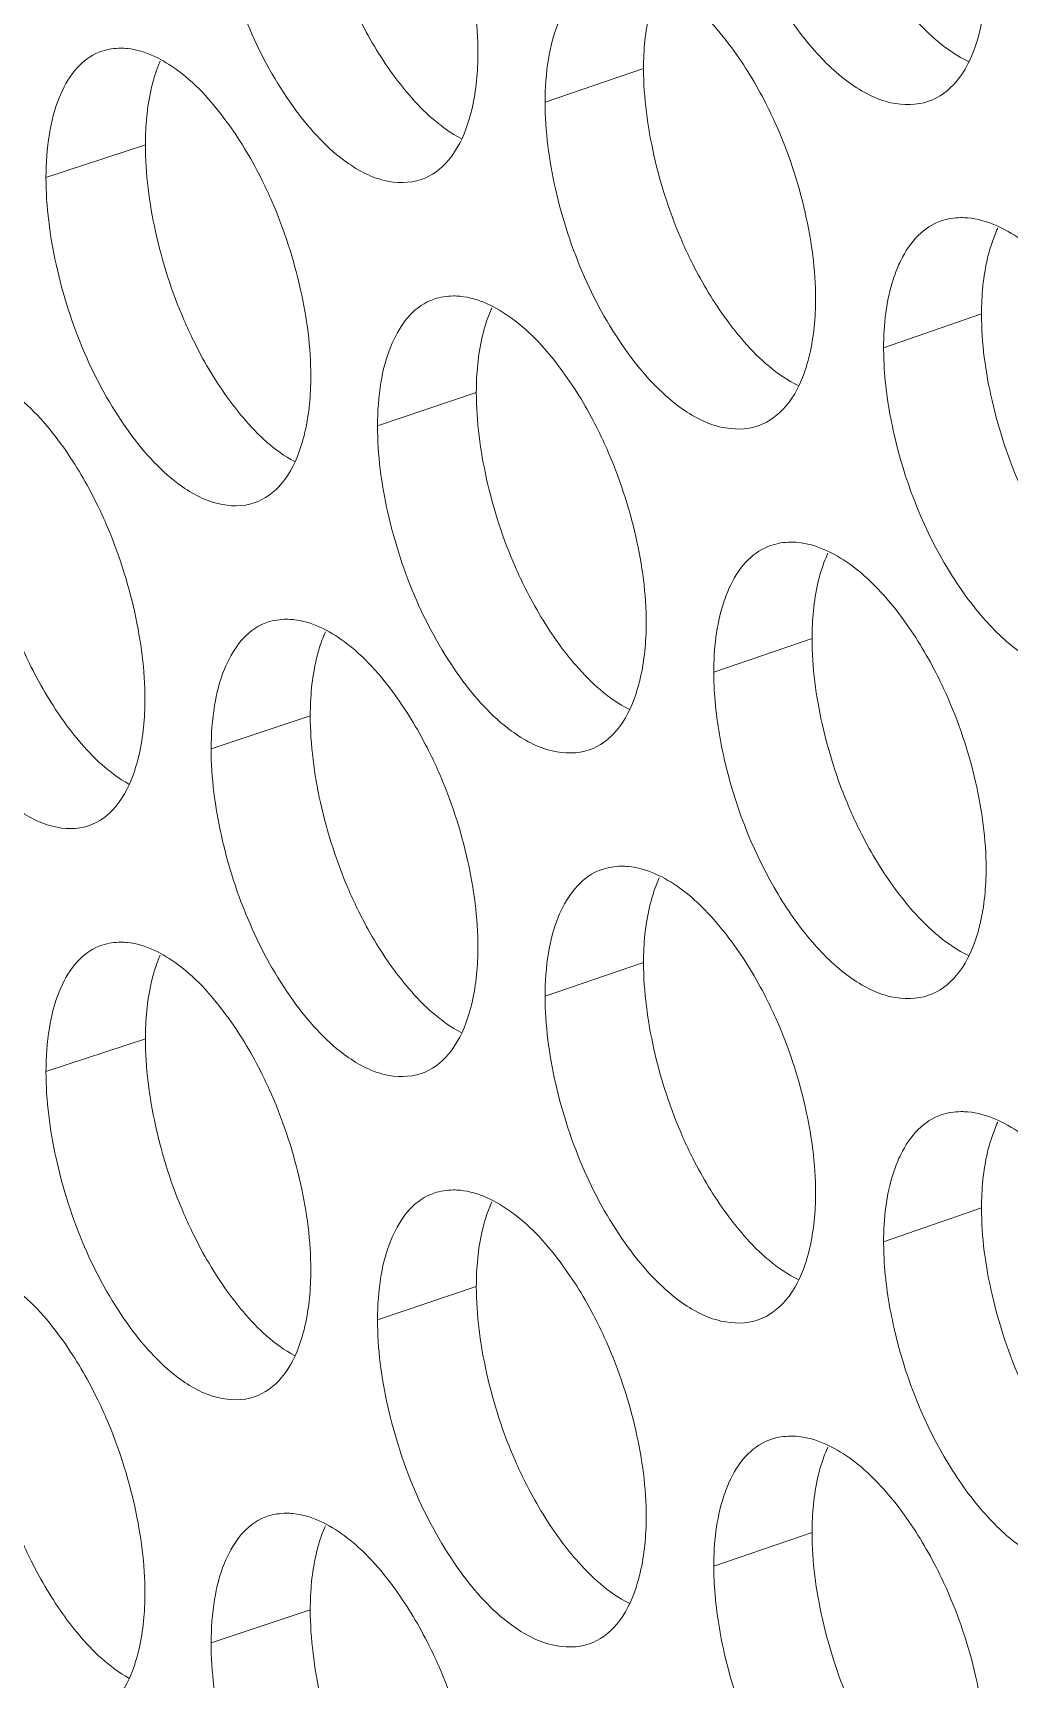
# Model space of a CAD drawing. Header units: millimetres. Extents: x 1177 to 4147, y 93 to 2194.
# Drawn here: x 2511.32 to 2519.92, y 859.63 to 874.13 of the extents above; entities that cross this region are included whole.
import ezdxf

# ---------------------------------------------------------------- set-up
doc = ezdxf.new("R2010")
doc.units = ezdxf.units.MM
doc.header["$LTSCALE"] = 0.1
doc.layers.get('0').update_dxf_attribs({"lineweight": 13})
doc.layers.add('标注', color=251, linetype='Continuous', lineweight=9)

# ---------------------------------------------------------------- blocks, each defined once
blk = doc.blocks.new('02')
at = {"layer": '标注'}
for p, q in [((4364.411, 839.572), (4363.172, 839.15)), ((4358.144, 838.614), (4356.893, 838.201)), ((4358.144, 838.614), (4356.893, 838.201)), ((4368.662, 836.486), (4367.431, 836.057)), ((4362.307, 835.498), (4361.064, 835.079)), ((4362.307, 835.498), (4361.064, 835.079)), ((4366.53, 832.401), (4365.294, 831.976)), ((4366.53, 832.401), (4365.294, 831.976)), ((4360.218, 831.429), (4358.971, 831.012)), ((4364.411, 828.322), (4363.172, 827.9)), ((4358.144, 827.364), (4356.893, 826.951)), ((4368.662, 825.236), (4367.431, 824.807)), ((4362.307, 824.248), (4361.064, 823.829)), ((4366.53, 821.151), (4365.294, 820.726)), ((4360.218, 820.179), (4358.971, 819.762))]:
    blk.add_line(p, q, dxfattribs=at)
for centre, radius, start, end in [((4357.817, 839.139), 0.689, 108.3587, 115.3644), ((4357.817, 839.139), 0.689, 108.3587, 115.3644), ((4362.005, 836.002), 0.708, 108.7111, 116.4326), ((4362.005, 836.002), 0.708, 108.7111, 116.4326), ((4359.904, 831.943), 0.699, 108.5345, 115.9025), ((4364.121, 828.816), 0.718, 108.8885, 116.9547), ((4357.817, 827.889), 0.689, 108.3587, 115.3644), ((4362.005, 824.752), 0.708, 108.7111, 116.4326), ((4359.904, 820.693), 0.699, 108.5345, 115.9025)]:
    blk.add_arc(centre, radius, start, end, dxfattribs=at)
for points, knots in [([(4358.971, 842.262), (4358.971, 841.896), (4359.072, 841.14), (4359.418, 840.063), (4359.938, 839.123), (4360.395, 838.602), (4360.644, 838.417)], [0, 0, 0, 0, 0.254863, 0.526363, 0.783591, 1, 1, 1, 1]), ([(4365.426, 842.137), (4365.554, 841.573), (4365.859, 840.767), (4366.464, 839.879), (4366.817, 839.526), (4367.003, 839.393)], [0, 0, 0, 0, 0.539686, 0.787091, 1, 1, 1, 1]), ([(4362.327, 839.771), (4362.327, 840.136), (4362.225, 840.892), (4361.99, 841.614), (4361.834, 841.971)], [0, 0, 0, 0, 0.484127, 1, 1, 1, 1]), ([(4363.795, 840.706), (4363.579, 840.596), (4363.334, 840.227), (4363.197, 839.67), (4363.172, 839.33), (4363.172, 839.15)], [0, 0, 0, 0, 0.417976, 0.688317, 1, 1, 1, 1]), ([(4365.52, 839.835), (4365.334, 840.086), (4364.97, 840.501), (4364.453, 840.759), (4364.219, 840.781)], [0, 0, 0, 0, 0.570761, 1, 1, 1, 1]), ([(4368.587, 839.86), (4368.61, 839.925), (4368.692, 840.218), (4368.72, 840.524), (4368.72, 840.759)], [0, 0, 0, 0, 0.227498, 1, 1, 1, 1]), ([(4360.707, 840.476), (4360.745, 840.388), (4360.901, 840.053), (4361.09, 839.733), (4361.249, 839.511)], [0, 0, 0, 0, 0.2597, 1, 1, 1, 1]), ([(4364.542, 840.471), (4364.52, 840.406), (4364.438, 840.113), (4364.411, 839.807), (4364.411, 839.572)], [0, 0, 0, 0, 0.22714, 1, 1, 1, 1]), ([(4367.582, 840.491), (4367.652, 840.397), (4367.911, 840.076), (4368.231, 839.79), (4368.498, 839.663)], [0, 0, 0, 0, 0.283571, 1, 1, 1, 1]), ([(4357.918, 839.825), (4357.89, 839.828), (4357.784, 839.834), (4357.675, 839.818), (4357.6, 839.793)], [0, 0, 0, 0, 0.258817, 1, 1, 1, 1]), ([(4357.918, 839.825), (4357.89, 839.828), (4357.784, 839.834), (4357.675, 839.818), (4357.6, 839.793)], [0, 0, 0, 0, 0.258817, 1, 1, 1, 1]), ([(4359.192, 838.869), (4359.011, 839.121), (4358.656, 839.537), (4358.148, 839.801), (4357.918, 839.825)], [0, 0, 0, 0, 0.572892, 1, 1, 1, 1]), ([(4359.192, 838.869), (4359.011, 839.121), (4358.656, 839.537), (4358.148, 839.801), (4357.918, 839.825)], [0, 0, 0, 0, 0.572892, 1, 1, 1, 1]), ([(4366.074, 838.872), (4366.035, 838.96), (4365.876, 839.295), (4365.683, 839.614), (4365.52, 839.835)], [0, 0, 0, 0, 0.25941, 1, 1, 1, 1]), ([(4367.997, 839.161), (4368.131, 839.208), (4368.395, 839.408), (4368.532, 839.698), (4368.587, 839.86)], [0, 0, 0, 0, 0.454353, 1, 1, 1, 1]), ([(4357.522, 839.762), (4357.42, 839.713), (4357.225, 839.549), (4357.034, 839.188), (4356.916, 838.726), (4356.893, 838.384), (4356.893, 838.201)], [0, 0, 0, 0, 0.192296, 0.418401, 0.687759, 1, 1, 1, 1]), ([(4357.522, 839.762), (4357.42, 839.713), (4357.225, 839.549), (4357.034, 839.188), (4356.916, 838.726), (4356.893, 838.384), (4356.893, 838.201)], [0, 0, 0, 0, 0.192296, 0.418401, 0.687759, 1, 1, 1, 1]), ([(4362.197, 838.873), (4362.219, 838.938), (4362.3, 839.231), (4362.327, 839.536), (4362.327, 839.771)], [0, 0, 0, 0, 0.227075, 1, 1, 1, 1]), ([(4358.272, 839.512), (4358.25, 839.447), (4358.17, 839.154), (4358.144, 838.849), (4358.144, 838.614)], [0, 0, 0, 0, 0.226721, 1, 1, 1, 1]), ([(4358.272, 839.512), (4358.25, 839.447), (4358.17, 839.154), (4358.144, 838.849), (4358.144, 838.614)], [0, 0, 0, 0, 0.226721, 1, 1, 1, 1]), ([(4361.249, 839.511), (4361.316, 839.42), (4361.561, 839.106), (4361.863, 838.824), (4362.117, 838.692)], [0, 0, 0, 0, 0.282942, 1, 1, 1, 1]), ([(4364.411, 839.572), (4364.411, 839.206), (4364.514, 838.451), (4364.749, 837.728), (4364.907, 837.372)], [0, 0, 0, 0, 0.484224, 1, 1, 1, 1]), ([(4367.003, 839.393), (4367.159, 839.28), (4367.475, 839.109), (4367.848, 839.109), (4367.997, 839.161)], [0, 0, 0, 0, 0.549192, 1, 1, 1, 1]), ([(4363.172, 839.15), (4363.172, 838.784), (4363.275, 838.028), (4363.626, 836.952), (4364.153, 836.014), (4364.616, 835.496), (4364.869, 835.312)], [0, 0, 0, 0, 0.254475, 0.525644, 0.782923, 1, 1, 1, 1]), ([(4359.735, 837.903), (4359.697, 837.991), (4359.541, 838.326), (4359.352, 838.647), (4359.192, 838.869)], [0, 0, 0, 0, 0.259679, 1, 1, 1, 1]), ([(4359.735, 837.903), (4359.697, 837.991), (4359.541, 838.326), (4359.352, 838.647), (4359.192, 838.869)], [0, 0, 0, 0, 0.259679, 1, 1, 1, 1]), ([(4361.612, 838.176), (4361.746, 838.221), (4362.008, 838.421), (4362.143, 838.711), (4362.197, 838.873)], [0, 0, 0, 0, 0.451858, 1, 1, 1, 1]), ([(4366.575, 836.674), (4366.575, 837.04), (4366.471, 837.795), (4366.233, 838.516), (4366.074, 838.872)], [0, 0, 0, 0, 0.484049, 1, 1, 1, 1]), ([(4358.144, 838.614), (4358.144, 838.248), (4358.244, 837.493), (4358.474, 836.769), (4358.629, 836.411)], [0, 0, 0, 0, 0.484339, 1, 1, 1, 1]), ([(4358.144, 838.614), (4358.144, 838.248), (4358.244, 837.493), (4358.474, 836.769), (4358.629, 836.411)], [0, 0, 0, 0, 0.484339, 1, 1, 1, 1]), ([(4360.644, 838.417), (4360.796, 838.304), (4361.102, 838.132), (4361.467, 838.127), (4361.612, 838.176)], [0, 0, 0, 0, 0.550741, 1, 1, 1, 1]), ([(4356.893, 838.201), (4356.893, 837.835), (4356.993, 837.079), (4357.336, 836.001), (4357.852, 835.059), (4358.306, 834.537), (4358.554, 834.351)], [0, 0, 0, 0, 0.255058, 0.526721, 0.783925, 1, 1, 1, 1]), ([(4356.893, 838.201), (4356.893, 837.835), (4356.993, 837.079), (4357.336, 836.001), (4357.852, 835.059), (4358.306, 834.537), (4358.554, 834.351)], [0, 0, 0, 0, 0.255058, 0.526721, 0.783925, 1, 1, 1, 1]), ([(4360.225, 835.701), (4360.225, 836.067), (4360.123, 836.822), (4359.891, 837.546), (4359.735, 837.903)], [0, 0, 0, 0, 0.484165, 1, 1, 1, 1]), ([(4360.225, 835.701), (4360.225, 836.067), (4360.123, 836.822), (4359.891, 837.546), (4359.735, 837.903)], [0, 0, 0, 0, 0.484165, 1, 1, 1, 1]), ([(4368.153, 837.655), (4368.046, 837.618), (4367.837, 837.48), (4367.703, 837.273), (4367.646, 837.158)], [0, 0, 0, 0, 0.467496, 1, 1, 1, 1]), ([(4368.492, 837.694), (4368.463, 837.696), (4368.349, 837.701), (4368.233, 837.683), (4368.153, 837.655)], [0, 0, 0, 0, 0.258663, 1, 1, 1, 1]), ([(4369.811, 836.754), (4369.623, 837.004), (4369.252, 837.419), (4368.729, 837.673), (4368.492, 837.694)], [0, 0, 0, 0, 0.569371, 1, 1, 1, 1]), ([(4364.907, 837.372), (4364.945, 837.284), (4365.103, 836.95), (4365.295, 836.631), (4365.457, 836.41)], [0, 0, 0, 0, 0.259522, 1, 1, 1, 1]), ([(4368.795, 837.385), (4368.772, 837.32), (4368.69, 837.027), (4368.662, 836.72), (4368.662, 836.486)], [0, 0, 0, 0, 0.227421, 1, 1, 1, 1]), ([(4367.646, 837.158), (4367.61, 837.084), (4367.472, 836.733), (4367.431, 836.35), (4367.431, 836.057)], [0, 0, 0, 0, 0.219864, 1, 1, 1, 1]), ([(4362.104, 836.707), (4362.076, 836.71), (4361.966, 836.716), (4361.855, 836.699), (4361.778, 836.673)], [0, 0, 0, 0, 0.258751, 1, 1, 1, 1]), ([(4362.104, 836.707), (4362.076, 836.71), (4361.966, 836.716), (4361.855, 836.699), (4361.778, 836.673)], [0, 0, 0, 0, 0.258751, 1, 1, 1, 1]), ([(4363.396, 835.758), (4363.212, 836.01), (4362.851, 836.424), (4362.336, 836.685), (4362.104, 836.707)], [0, 0, 0, 0, 0.571465, 1, 1, 1, 1]), ([(4363.396, 835.758), (4363.212, 836.01), (4362.851, 836.424), (4362.336, 836.685), (4362.104, 836.707)], [0, 0, 0, 0, 0.571465, 1, 1, 1, 1]), ([(4361.689, 836.636), (4361.473, 836.529), (4361.227, 836.159), (4361.089, 835.601), (4361.064, 835.26), (4361.064, 835.079)], [0, 0, 0, 0, 0.41671, 0.687379, 1, 1, 1, 1]), ([(4361.689, 836.636), (4361.473, 836.529), (4361.227, 836.159), (4361.089, 835.601), (4361.064, 835.26), (4361.064, 835.079)], [0, 0, 0, 0, 0.41671, 0.687379, 1, 1, 1, 1]), ([(4366.443, 835.776), (4366.465, 835.841), (4366.547, 836.134), (4366.575, 836.44), (4366.575, 836.674)], [0, 0, 0, 0, 0.227356, 1, 1, 1, 1]), ([(4368.662, 836.486), (4368.662, 836.12), (4368.766, 835.365), (4369.005, 834.643), (4369.165, 834.288)], [0, 0, 0, 0, 0.484147, 1, 1, 1, 1]), ([(4358.629, 836.411), (4358.667, 836.323), (4358.821, 835.987), (4359.009, 835.667), (4359.168, 835.444)], [0, 0, 0, 0, 0.259789, 1, 1, 1, 1]), ([(4358.629, 836.411), (4358.667, 836.323), (4358.821, 835.987), (4359.009, 835.667), (4359.168, 835.444)], [0, 0, 0, 0, 0.259789, 1, 1, 1, 1]), ([(4362.437, 836.396), (4362.415, 836.331), (4362.334, 836.038), (4362.307, 835.733), (4362.307, 835.498)], [0, 0, 0, 0, 0.227, 1, 1, 1, 1]), ([(4362.437, 836.396), (4362.415, 836.331), (4362.334, 836.038), (4362.307, 835.733), (4362.307, 835.498)], [0, 0, 0, 0, 0.227, 1, 1, 1, 1]), ([(4365.457, 836.41), (4365.525, 836.316), (4365.779, 835.997), (4366.093, 835.713), (4366.356, 835.584)], [0, 0, 0, 0, 0.283373, 1, 1, 1, 1]), ([(4367.431, 836.057), (4367.431, 835.97), (4367.444, 835.604), (4367.501, 835.241), (4367.563, 834.969)], [0, 0, 0, 0, 0.237523, 1, 1, 1, 1]), ([(4357.112, 834.807), (4356.932, 835.06), (4356.581, 835.475), (4356.076, 835.741), (4355.847, 835.766)], [0, 0, 0, 0, 0.573616, 1, 1, 1, 1]), ([(4360.096, 834.804), (4360.118, 834.869), (4360.198, 835.162), (4360.225, 835.467), (4360.225, 835.701)], [0, 0, 0, 0, 0.226935, 1, 1, 1, 1]), ([(4360.096, 834.804), (4360.118, 834.869), (4360.198, 835.162), (4360.225, 835.467), (4360.225, 835.701)], [0, 0, 0, 0, 0.226935, 1, 1, 1, 1]), ([(4363.947, 834.794), (4363.908, 834.882), (4363.749, 835.217), (4363.558, 835.537), (4363.396, 835.758)], [0, 0, 0, 0, 0.2595, 1, 1, 1, 1]), ([(4363.947, 834.794), (4363.908, 834.882), (4363.749, 835.217), (4363.558, 835.537), (4363.396, 835.758)], [0, 0, 0, 0, 0.2595, 1, 1, 1, 1]), ([(4365.854, 835.077), (4365.988, 835.124), (4366.251, 835.324), (4366.388, 835.614), (4366.443, 835.776)], [0, 0, 0, 0, 0.453533, 1, 1, 1, 1]), ([(4362.307, 835.498), (4362.307, 835.132), (4362.409, 834.377), (4362.643, 833.654), (4362.799, 833.297)], [0, 0, 0, 0, 0.484262, 1, 1, 1, 1]), ([(4362.307, 835.498), (4362.307, 835.132), (4362.409, 834.377), (4362.643, 833.654), (4362.799, 833.297)], [0, 0, 0, 0, 0.484262, 1, 1, 1, 1]), ([(4359.168, 835.444), (4359.233, 835.354), (4359.473, 835.042), (4359.769, 834.762), (4360.019, 834.628)], [0, 0, 0, 0, 0.282708, 1, 1, 1, 1]), ([(4359.168, 835.444), (4359.233, 835.354), (4359.473, 835.042), (4359.769, 834.762), (4360.019, 834.628)], [0, 0, 0, 0, 0.282708, 1, 1, 1, 1]), ([(4364.869, 835.312), (4365.023, 835.2), (4365.337, 835.028), (4365.706, 835.026), (4365.854, 835.077)], [0, 0, 0, 0, 0.549699, 1, 1, 1, 1]), ([(4361.064, 835.079), (4361.064, 834.713), (4361.166, 833.957), (4361.515, 832.88), (4362.038, 831.941), (4362.498, 831.421), (4362.749, 831.237)], [0, 0, 0, 0, 0.254669, 0.526003, 0.783257, 1, 1, 1, 1]), ([(4361.064, 835.079), (4361.064, 834.713), (4361.166, 833.957), (4361.515, 832.88), (4362.038, 831.941), (4362.498, 831.421), (4362.749, 831.237)], [0, 0, 0, 0, 0.254669, 0.526003, 0.783257, 1, 1, 1, 1]), ([(4367.563, 834.969), (4367.692, 834.405), (4368, 833.599), (4368.609, 832.713), (4368.965, 832.361), (4369.151, 832.228)], [0, 0, 0, 0, 0.539288, 0.786761, 1, 1, 1, 1]), ([(4357.651, 833.84), (4357.613, 833.928), (4357.458, 834.263), (4357.271, 834.584), (4357.112, 834.807)], [0, 0, 0, 0, 0.259768, 1, 1, 1, 1]), ([(4359.513, 834.107), (4359.646, 834.152), (4359.909, 834.352), (4360.042, 834.642), (4360.096, 834.804)], [0, 0, 0, 0, 0.451001, 1, 1, 1, 1]), ([(4359.513, 834.107), (4359.646, 834.152), (4359.909, 834.352), (4360.042, 834.642), (4360.096, 834.804)], [0, 0, 0, 0, 0.451001, 1, 1, 1, 1]), ([(4364.444, 832.595), (4364.444, 832.961), (4364.34, 833.716), (4364.104, 834.438), (4363.947, 834.794)], [0, 0, 0, 0, 0.484088, 1, 1, 1, 1]), ([(4364.444, 832.595), (4364.444, 832.961), (4364.34, 833.716), (4364.104, 834.438), (4363.947, 834.794)], [0, 0, 0, 0, 0.484088, 1, 1, 1, 1]), ([(4358.554, 834.351), (4358.704, 834.239), (4359.007, 834.066), (4359.369, 834.059), (4359.513, 834.107)], [0, 0, 0, 0, 0.551276, 1, 1, 1, 1]), ([(4358.554, 834.351), (4358.704, 834.239), (4359.007, 834.066), (4359.369, 834.059), (4359.513, 834.107)], [0, 0, 0, 0, 0.551276, 1, 1, 1, 1]), ([(4358.138, 831.637), (4358.138, 832.003), (4358.037, 832.758), (4357.806, 833.482), (4357.651, 833.84)], [0, 0, 0, 0, 0.484204, 1, 1, 1, 1]), ([(4366.348, 833.61), (4366.319, 833.613), (4366.207, 833.618), (4366.092, 833.6), (4366.013, 833.572)], [0, 0, 0, 0, 0.258691, 1, 1, 1, 1]), ([(4366.348, 833.61), (4366.319, 833.613), (4366.207, 833.618), (4366.092, 833.6), (4366.013, 833.572)], [0, 0, 0, 0, 0.258691, 1, 1, 1, 1]), ([(4367.658, 832.667), (4367.471, 832.918), (4367.104, 833.332), (4366.583, 833.588), (4366.348, 833.61)], [0, 0, 0, 0, 0.570063, 1, 1, 1, 1]), ([(4367.658, 832.667), (4367.471, 832.918), (4367.104, 833.332), (4366.583, 833.588), (4366.348, 833.61)], [0, 0, 0, 0, 0.570063, 1, 1, 1, 1]), ([(4366.013, 833.572), (4365.907, 833.536), (4365.697, 833.398), (4365.563, 833.19), (4365.507, 833.075)], [0, 0, 0, 0, 0.466707, 1, 1, 1, 1]), ([(4366.013, 833.572), (4365.907, 833.536), (4365.697, 833.398), (4365.563, 833.19), (4365.507, 833.075)], [0, 0, 0, 0, 0.466707, 1, 1, 1, 1]), ([(4362.799, 833.297), (4362.838, 833.209), (4362.995, 832.874), (4363.185, 832.554), (4363.346, 832.333)], [0, 0, 0, 0, 0.259611, 1, 1, 1, 1]), ([(4362.799, 833.297), (4362.838, 833.209), (4362.995, 832.874), (4363.185, 832.554), (4363.346, 832.333)], [0, 0, 0, 0, 0.259611, 1, 1, 1, 1]), ([(4366.661, 833.3), (4366.639, 833.235), (4366.557, 832.942), (4366.53, 832.636), (4366.53, 832.401)], [0, 0, 0, 0, 0.22728, 1, 1, 1, 1]), ([(4366.661, 833.3), (4366.639, 833.235), (4366.557, 832.942), (4366.53, 832.636), (4366.53, 832.401)], [0, 0, 0, 0, 0.22728, 1, 1, 1, 1]), ([(4365.507, 833.075), (4365.471, 833.001), (4365.335, 832.65), (4365.294, 832.269), (4365.294, 831.976)], [0, 0, 0, 0, 0.219714, 1, 1, 1, 1]), ([(4365.507, 833.075), (4365.471, 833.001), (4365.335, 832.65), (4365.294, 832.269), (4365.294, 831.976)], [0, 0, 0, 0, 0.219714, 1, 1, 1, 1]), ([(4359.598, 832.572), (4359.381, 832.466), (4359.133, 832.096), (4358.996, 831.537), (4358.971, 831.194), (4358.971, 831.012)], [0, 0, 0, 0, 0.415426, 0.686428, 1, 1, 1, 1]), ([(4360.004, 832.639), (4359.976, 832.642), (4359.867, 832.647), (4359.758, 832.631), (4359.681, 832.606)], [0, 0, 0, 0, 0.258783, 1, 1, 1, 1]), ([(4361.287, 831.686), (4361.104, 831.938), (4360.746, 832.353), (4360.235, 832.615), (4360.004, 832.639)], [0, 0, 0, 0, 0.572175, 1, 1, 1, 1]), ([(4364.312, 831.697), (4364.334, 831.762), (4364.416, 832.055), (4364.444, 832.361), (4364.444, 832.595)], [0, 0, 0, 0, 0.227216, 1, 1, 1, 1]), ([(4364.312, 831.697), (4364.334, 831.762), (4364.416, 832.055), (4364.444, 832.361), (4364.444, 832.595)], [0, 0, 0, 0, 0.227216, 1, 1, 1, 1]), ([(4368.216, 831.705), (4368.177, 831.793), (4368.016, 832.127), (4367.822, 832.446), (4367.658, 832.667)], [0, 0, 0, 0, 0.259321, 1, 1, 1, 1]), ([(4368.216, 831.705), (4368.177, 831.793), (4368.016, 832.127), (4367.822, 832.446), (4367.658, 832.667)], [0, 0, 0, 0, 0.259321, 1, 1, 1, 1]), ([(4356.565, 832.35), (4356.603, 832.262), (4356.757, 831.926), (4356.943, 831.605), (4357.101, 831.382)], [0, 0, 0, 0, 0.259878, 1, 1, 1, 1]), ([(4366.53, 832.401), (4366.53, 832.036), (4366.633, 831.28), (4366.87, 830.558), (4367.028, 830.202)], [0, 0, 0, 0, 0.484186, 1, 1, 1, 1]), ([(4366.53, 832.401), (4366.53, 832.036), (4366.633, 831.28), (4366.87, 830.558), (4367.028, 830.202)], [0, 0, 0, 0, 0.484186, 1, 1, 1, 1]), ([(4360.347, 832.327), (4360.325, 832.262), (4360.245, 831.969), (4360.218, 831.663), (4360.218, 831.429)], [0, 0, 0, 0, 0.22686, 1, 1, 1, 1]), ([(4363.346, 832.333), (4363.413, 832.24), (4363.663, 831.924), (4363.971, 831.641), (4364.229, 831.51)], [0, 0, 0, 0, 0.283164, 1, 1, 1, 1]), ([(4363.346, 832.333), (4363.413, 832.24), (4363.663, 831.924), (4363.971, 831.641), (4364.229, 831.51)], [0, 0, 0, 0, 0.283164, 1, 1, 1, 1]), ([(4365.294, 831.976), (4365.294, 831.889), (4365.307, 831.523), (4365.364, 831.159), (4365.426, 830.887)], [0, 0, 0, 0, 0.237501, 1, 1, 1, 1]), ([(4365.294, 831.976), (4365.294, 831.889), (4365.307, 831.523), (4365.364, 831.159), (4365.426, 830.887)], [0, 0, 0, 0, 0.237501, 1, 1, 1, 1]), ([(4358.009, 830.74), (4358.031, 830.805), (4358.111, 831.097), (4358.138, 831.403), (4358.138, 831.637)], [0, 0, 0, 0, 0.226796, 1, 1, 1, 1]), ([(4361.834, 830.721), (4361.795, 830.809), (4361.638, 831.144), (4361.447, 831.464), (4361.287, 831.686)], [0, 0, 0, 0, 0.259589, 1, 1, 1, 1]), ([(4363.726, 830.999), (4363.86, 831.045), (4364.123, 831.245), (4364.258, 831.535), (4364.312, 831.697)], [0, 0, 0, 0, 0.452702, 1, 1, 1, 1]), ([(4363.726, 830.999), (4363.86, 831.045), (4364.123, 831.245), (4364.258, 831.535), (4364.312, 831.697)], [0, 0, 0, 0, 0.452702, 1, 1, 1, 1]), ([(4368.72, 829.509), (4368.72, 829.874), (4368.616, 830.629), (4368.376, 831.35), (4368.216, 831.705)], [0, 0, 0, 0, 0.484011, 1, 1, 1, 1]), ([(4368.72, 829.509), (4368.72, 829.874), (4368.616, 830.629), (4368.376, 831.35), (4368.216, 831.705)], [0, 0, 0, 0, 0.484011, 1, 1, 1, 1]), ([(4357.101, 831.382), (4357.164, 831.293), (4357.401, 830.984), (4357.691, 830.705), (4357.935, 830.57)], [0, 0, 0, 0, 0.282461, 1, 1, 1, 1]), ([(4360.218, 831.429), (4360.218, 831.063), (4360.319, 830.307), (4360.551, 829.584), (4360.707, 829.226)], [0, 0, 0, 0, 0.484301, 1, 1, 1, 1]), ([(4362.749, 831.237), (4362.902, 831.125), (4363.212, 830.953), (4363.579, 830.949), (4363.726, 830.999)], [0, 0, 0, 0, 0.550215, 1, 1, 1, 1]), ([(4362.749, 831.237), (4362.902, 831.125), (4363.212, 830.953), (4363.579, 830.949), (4363.726, 830.999)], [0, 0, 0, 0, 0.550215, 1, 1, 1, 1]), ([(4358.971, 831.012), (4358.971, 830.646), (4359.072, 829.89), (4359.418, 828.813), (4359.938, 827.873), (4360.395, 827.352), (4360.644, 827.167)], [0, 0, 0, 0, 0.254863, 0.526363, 0.783591, 1, 1, 1, 1]), ([(4357.429, 830.044), (4357.562, 830.088), (4357.824, 830.288), (4357.956, 830.578), (4358.009, 830.74)], [0, 0, 0, 0, 0.450132, 1, 1, 1, 1]), ([(4362.327, 828.521), (4362.327, 828.886), (4362.225, 829.642), (4361.99, 830.364), (4361.834, 830.721)], [0, 0, 0, 0, 0.484127, 1, 1, 1, 1]), ([(4365.426, 830.887), (4365.554, 830.323), (4365.859, 829.517), (4366.464, 828.629), (4366.817, 828.276), (4367.003, 828.143)], [0, 0, 0, 0, 0.539686, 0.787091, 1, 1, 1, 1]), ([(4365.426, 830.887), (4365.554, 830.323), (4365.859, 829.517), (4366.464, 828.629), (4366.817, 828.276), (4367.003, 828.143)], [0, 0, 0, 0, 0.539686, 0.787091, 1, 1, 1, 1]), ([(4356.479, 830.291), (4356.627, 830.179), (4356.927, 830.005), (4357.286, 829.997), (4357.429, 830.044)], [0, 0, 0, 0, 0.551821, 1, 1, 1, 1]), ([(4367.028, 830.202), (4367.067, 830.115), (4367.227, 829.78), (4367.419, 829.462), (4367.582, 829.241)], [0, 0, 0, 0, 0.259432, 1, 1, 1, 1]), ([(4367.028, 830.202), (4367.067, 830.115), (4367.227, 829.78), (4367.419, 829.462), (4367.582, 829.241)], [0, 0, 0, 0, 0.259432, 1, 1, 1, 1]), ([(4363.795, 829.456), (4363.579, 829.346), (4363.334, 828.977), (4363.197, 828.42), (4363.172, 828.08), (4363.172, 827.9)], [0, 0, 0, 0, 0.417976, 0.688317, 1, 1, 1, 1]), ([(4364.219, 829.531), (4364.19, 829.534), (4364.079, 829.539), (4363.966, 829.522), (4363.888, 829.495)], [0, 0, 0, 0, 0.25872, 1, 1, 1, 1]), ([(4365.52, 828.585), (4365.334, 828.836), (4364.97, 829.251), (4364.453, 829.509), (4364.219, 829.531)], [0, 0, 0, 0, 0.570761, 1, 1, 1, 1]), ([(4368.587, 828.61), (4368.61, 828.675), (4368.692, 828.968), (4368.72, 829.274), (4368.72, 829.509)], [0, 0, 0, 0, 0.227498, 1, 1, 1, 1]), ([(4368.587, 828.61), (4368.61, 828.675), (4368.692, 828.968), (4368.72, 829.274), (4368.72, 829.509)], [0, 0, 0, 0, 0.227498, 1, 1, 1, 1]), ([(4367.582, 829.241), (4367.652, 829.147), (4367.911, 828.826), (4368.231, 828.54), (4368.498, 828.413)], [0, 0, 0, 0, 0.283571, 1, 1, 1, 1]), ([(4367.582, 829.241), (4367.652, 829.147), (4367.911, 828.826), (4368.231, 828.54), (4368.498, 828.413)], [0, 0, 0, 0, 0.283571, 1, 1, 1, 1]), ([(4360.707, 829.226), (4360.745, 829.138), (4360.901, 828.803), (4361.09, 828.483), (4361.249, 828.261)], [0, 0, 0, 0, 0.2597, 1, 1, 1, 1]), ([(4364.542, 829.221), (4364.52, 829.156), (4364.438, 828.863), (4364.411, 828.557), (4364.411, 828.322)], [0, 0, 0, 0, 0.22714, 1, 1, 1, 1]), ([(4367.997, 827.911), (4368.131, 827.958), (4368.395, 828.158), (4368.532, 828.448), (4368.587, 828.61)], [0, 0, 0, 0, 0.454353, 1, 1, 1, 1]), ([(4367.997, 827.911), (4368.131, 827.958), (4368.395, 828.158), (4368.532, 828.448), (4368.587, 828.61)], [0, 0, 0, 0, 0.454353, 1, 1, 1, 1]), ([(4357.522, 828.512), (4357.42, 828.463), (4357.225, 828.299), (4357.034, 827.938), (4356.916, 827.476), (4356.893, 827.134), (4356.893, 826.951)], [0, 0, 0, 0, 0.192296, 0.418401, 0.687759, 1, 1, 1, 1]), ([(4357.918, 828.575), (4357.89, 828.578), (4357.784, 828.584), (4357.675, 828.568), (4357.6, 828.543)], [0, 0, 0, 0, 0.258817, 1, 1, 1, 1]), ([(4359.192, 827.619), (4359.011, 827.871), (4358.656, 828.287), (4358.148, 828.551), (4357.918, 828.575)], [0, 0, 0, 0, 0.572892, 1, 1, 1, 1]), ([(4362.197, 827.623), (4362.219, 827.688), (4362.3, 827.981), (4362.327, 828.286), (4362.327, 828.521)], [0, 0, 0, 0, 0.227075, 1, 1, 1, 1]), ([(4366.074, 827.622), (4366.035, 827.71), (4365.876, 828.045), (4365.683, 828.364), (4365.52, 828.585)], [0, 0, 0, 0, 0.25941, 1, 1, 1, 1]), ([(4358.272, 828.262), (4358.25, 828.197), (4358.17, 827.904), (4358.144, 827.599), (4358.144, 827.364)], [0, 0, 0, 0, 0.226721, 1, 1, 1, 1]), ([(4361.249, 828.261), (4361.316, 828.17), (4361.561, 827.856), (4361.863, 827.574), (4362.117, 827.442)], [0, 0, 0, 0, 0.282942, 1, 1, 1, 1]), ([(4364.411, 828.322), (4364.411, 827.956), (4364.514, 827.201), (4364.749, 826.478), (4364.907, 826.122)], [0, 0, 0, 0, 0.484224, 1, 1, 1, 1]), ([(4367.003, 828.143), (4367.159, 828.03), (4367.475, 827.859), (4367.848, 827.859), (4367.997, 827.911)], [0, 0, 0, 0, 0.549192, 1, 1, 1, 1]), ([(4367.003, 828.143), (4367.159, 828.03), (4367.475, 827.859), (4367.848, 827.859), (4367.997, 827.911)], [0, 0, 0, 0, 0.549192, 1, 1, 1, 1]), ([(4363.172, 827.9), (4363.172, 827.534), (4363.275, 826.778), (4363.626, 825.702), (4364.153, 824.764), (4364.616, 824.246), (4364.869, 824.062)], [0, 0, 0, 0, 0.254475, 0.525644, 0.782923, 1, 1, 1, 1]), ([(4359.735, 826.653), (4359.697, 826.741), (4359.541, 827.076), (4359.352, 827.397), (4359.192, 827.619)], [0, 0, 0, 0, 0.259679, 1, 1, 1, 1]), ([(4361.612, 826.926), (4361.746, 826.971), (4362.008, 827.171), (4362.143, 827.461), (4362.197, 827.623)], [0, 0, 0, 0, 0.451858, 1, 1, 1, 1]), ([(4366.575, 825.424), (4366.575, 825.79), (4366.471, 826.545), (4366.233, 827.266), (4366.074, 827.622)], [0, 0, 0, 0, 0.484049, 1, 1, 1, 1]), ([(4358.144, 827.364), (4358.144, 826.998), (4358.244, 826.243), (4358.474, 825.519), (4358.629, 825.161)], [0, 0, 0, 0, 0.484339, 1, 1, 1, 1]), ([(4360.644, 827.167), (4360.796, 827.054), (4361.102, 826.882), (4361.467, 826.877), (4361.612, 826.926)], [0, 0, 0, 0, 0.550741, 1, 1, 1, 1]), ([(4356.893, 826.951), (4356.893, 826.585), (4356.993, 825.829), (4357.336, 824.751), (4357.852, 823.809), (4358.306, 823.287), (4358.554, 823.101)], [0, 0, 0, 0, 0.255058, 0.526721, 0.783925, 1, 1, 1, 1]), ([(4360.225, 824.451), (4360.225, 824.817), (4360.123, 825.572), (4359.891, 826.296), (4359.735, 826.653)], [0, 0, 0, 0, 0.484165, 1, 1, 1, 1]), ([(4368.153, 826.405), (4368.046, 826.368), (4367.837, 826.23), (4367.703, 826.023), (4367.646, 825.908)], [0, 0, 0, 0, 0.467496, 1, 1, 1, 1]), ([(4368.492, 826.444), (4368.463, 826.446), (4368.349, 826.451), (4368.233, 826.433), (4368.153, 826.405)], [0, 0, 0, 0, 0.258663, 1, 1, 1, 1]), ([(4369.811, 825.504), (4369.623, 825.754), (4369.252, 826.169), (4368.729, 826.423), (4368.492, 826.444)], [0, 0, 0, 0, 0.569371, 1, 1, 1, 1]), ([(4368.795, 826.135), (4368.772, 826.07), (4368.69, 825.777), (4368.662, 825.47), (4368.662, 825.236)], [0, 0, 0, 0, 0.227421, 1, 1, 1, 1]), ([(4364.907, 826.122), (4364.945, 826.034), (4365.103, 825.7), (4365.295, 825.381), (4365.457, 825.16)], [0, 0, 0, 0, 0.259522, 1, 1, 1, 1]), ([(4367.646, 825.908), (4367.61, 825.834), (4367.472, 825.483), (4367.431, 825.1), (4367.431, 824.807)], [0, 0, 0, 0, 0.219864, 1, 1, 1, 1]), ([(4361.689, 825.386), (4361.473, 825.279), (4361.227, 824.909), (4361.089, 824.351), (4361.064, 824.01), (4361.064, 823.829)], [0, 0, 0, 0, 0.41671, 0.687379, 1, 1, 1, 1]), ([(4362.104, 825.457), (4362.076, 825.46), (4361.966, 825.466), (4361.855, 825.449), (4361.778, 825.423)], [0, 0, 0, 0, 0.258751, 1, 1, 1, 1]), ([(4363.396, 824.508), (4363.212, 824.76), (4362.851, 825.174), (4362.336, 825.435), (4362.104, 825.457)], [0, 0, 0, 0, 0.571465, 1, 1, 1, 1]), ([(4366.443, 824.526), (4366.465, 824.591), (4366.547, 824.884), (4366.575, 825.19), (4366.575, 825.424)], [0, 0, 0, 0, 0.227356, 1, 1, 1, 1]), ([(4358.629, 825.161), (4358.667, 825.073), (4358.821, 824.737), (4359.009, 824.417), (4359.168, 824.194)], [0, 0, 0, 0, 0.259789, 1, 1, 1, 1]), ([(4362.437, 825.146), (4362.415, 825.081), (4362.334, 824.788), (4362.307, 824.483), (4362.307, 824.248)], [0, 0, 0, 0, 0.227, 1, 1, 1, 1]), ([(4365.457, 825.16), (4365.525, 825.066), (4365.779, 824.747), (4366.093, 824.463), (4366.356, 824.334)], [0, 0, 0, 0, 0.283373, 1, 1, 1, 1]), ([(4368.662, 825.236), (4368.662, 824.87), (4368.766, 824.115), (4369.005, 823.393), (4369.165, 823.038)], [0, 0, 0, 0, 0.484147, 1, 1, 1, 1]), ([(4367.431, 824.807), (4367.431, 824.72), (4367.444, 824.354), (4367.501, 823.991), (4367.563, 823.719)], [0, 0, 0, 0, 0.237523, 1, 1, 1, 1]), ([(4357.112, 823.557), (4356.932, 823.81), (4356.581, 824.225), (4356.076, 824.491), (4355.847, 824.516)], [0, 0, 0, 0, 0.573616, 1, 1, 1, 1]), ([(4363.947, 823.544), (4363.908, 823.632), (4363.749, 823.967), (4363.558, 824.287), (4363.396, 824.508)], [0, 0, 0, 0, 0.2595, 1, 1, 1, 1]), ([(4365.854, 823.827), (4365.988, 823.874), (4366.251, 824.074), (4366.388, 824.364), (4366.443, 824.526)], [0, 0, 0, 0, 0.453533, 1, 1, 1, 1]), ([(4360.096, 823.554), (4360.118, 823.619), (4360.198, 823.912), (4360.225, 824.217), (4360.225, 824.451)], [0, 0, 0, 0, 0.226935, 1, 1, 1, 1]), ([(4359.168, 824.194), (4359.233, 824.104), (4359.473, 823.792), (4359.769, 823.512), (4360.019, 823.378)], [0, 0, 0, 0, 0.282708, 1, 1, 1, 1]), ([(4362.307, 824.248), (4362.307, 823.882), (4362.409, 823.127), (4362.643, 822.404), (4362.799, 822.047)], [0, 0, 0, 0, 0.484262, 1, 1, 1, 1]), ([(4364.869, 824.062), (4365.023, 823.95), (4365.337, 823.778), (4365.706, 823.776), (4365.854, 823.827)], [0, 0, 0, 0, 0.549699, 1, 1, 1, 1]), ([(4361.064, 823.829), (4361.064, 823.463), (4361.166, 822.707), (4361.515, 821.63), (4362.038, 820.691), (4362.498, 820.171), (4362.749, 819.987)], [0, 0, 0, 0, 0.254669, 0.526003, 0.783257, 1, 1, 1, 1]), ([(4367.563, 823.719), (4367.692, 823.155), (4368, 822.349), (4368.609, 821.463), (4368.965, 821.111), (4369.151, 820.978)], [0, 0, 0, 0, 0.539288, 0.786761, 1, 1, 1, 1]), ([(4357.651, 822.59), (4357.613, 822.678), (4357.458, 823.013), (4357.271, 823.334), (4357.112, 823.557)], [0, 0, 0, 0, 0.259768, 1, 1, 1, 1]), ([(4359.513, 822.857), (4359.646, 822.902), (4359.909, 823.102), (4360.042, 823.392), (4360.096, 823.554)], [0, 0, 0, 0, 0.451001, 1, 1, 1, 1]), ([(4364.444, 821.345), (4364.444, 821.711), (4364.34, 822.466), (4364.104, 823.188), (4363.947, 823.544)], [0, 0, 0, 0, 0.484088, 1, 1, 1, 1]), ([(4358.554, 823.101), (4358.704, 822.989), (4359.007, 822.816), (4359.369, 822.809), (4359.513, 822.857)], [0, 0, 0, 0, 0.551276, 1, 1, 1, 1]), ([(4358.138, 820.387), (4358.138, 820.753), (4358.037, 821.508), (4357.806, 822.232), (4357.651, 822.59)], [0, 0, 0, 0, 0.484204, 1, 1, 1, 1]), ([(4366.013, 822.322), (4365.907, 822.286), (4365.697, 822.148), (4365.563, 821.94), (4365.507, 821.825)], [0, 0, 0, 0, 0.466707, 1, 1, 1, 1]), ([(4366.348, 822.36), (4366.319, 822.363), (4366.207, 822.368), (4366.092, 822.35), (4366.013, 822.322)], [0, 0, 0, 0, 0.258691, 1, 1, 1, 1]), ([(4367.658, 821.417), (4367.471, 821.668), (4367.104, 822.082), (4366.583, 822.338), (4366.348, 822.36)], [0, 0, 0, 0, 0.570063, 1, 1, 1, 1]), ([(4362.799, 822.047), (4362.838, 821.959), (4362.995, 821.624), (4363.185, 821.304), (4363.346, 821.083)], [0, 0, 0, 0, 0.259611, 1, 1, 1, 1]), ([(4366.661, 822.05), (4366.639, 821.985), (4366.557, 821.692), (4366.53, 821.386), (4366.53, 821.151)], [0, 0, 0, 0, 0.22728, 1, 1, 1, 1]), ([(4365.507, 821.825), (4365.471, 821.751), (4365.335, 821.4), (4365.294, 821.019), (4365.294, 820.726)], [0, 0, 0, 0, 0.219714, 1, 1, 1, 1]), ([(4360.004, 821.389), (4359.976, 821.392), (4359.867, 821.397), (4359.758, 821.381), (4359.681, 821.356)], [0, 0, 0, 0, 0.258783, 1, 1, 1, 1]), ([(4361.287, 820.436), (4361.104, 820.688), (4360.746, 821.103), (4360.235, 821.365), (4360.004, 821.389)], [0, 0, 0, 0, 0.572175, 1, 1, 1, 1]), ([(4368.216, 820.455), (4368.177, 820.543), (4368.016, 820.877), (4367.822, 821.196), (4367.658, 821.417)], [0, 0, 0, 0, 0.259321, 1, 1, 1, 1]), ([(4359.598, 821.322), (4359.381, 821.216), (4359.133, 820.846), (4358.996, 820.287), (4358.971, 819.944), (4358.971, 819.762)], [0, 0, 0, 0, 0.415426, 0.686428, 1, 1, 1, 1]), ([(4364.312, 820.447), (4364.334, 820.512), (4364.416, 820.805), (4364.444, 821.111), (4364.444, 821.345)], [0, 0, 0, 0, 0.227216, 1, 1, 1, 1]), ([(4356.565, 821.1), (4356.603, 821.012), (4356.757, 820.676), (4356.943, 820.355), (4357.101, 820.132)], [0, 0, 0, 0, 0.259878, 1, 1, 1, 1]), ([(4360.347, 821.077), (4360.325, 821.012), (4360.245, 820.719), (4360.218, 820.413), (4360.218, 820.179)], [0, 0, 0, 0, 0.22686, 1, 1, 1, 1]), ([(4363.346, 821.083), (4363.413, 820.99), (4363.663, 820.674), (4363.971, 820.391), (4364.229, 820.26)], [0, 0, 0, 0, 0.283164, 1, 1, 1, 1]), ([(4366.53, 821.151), (4366.53, 820.786), (4366.633, 820.03), (4366.87, 819.308), (4367.028, 818.952)], [0, 0, 0, 0, 0.484186, 1, 1, 1, 1]), ([(4365.294, 820.726), (4365.294, 820.639), (4365.307, 820.273), (4365.364, 819.909), (4365.426, 819.637)], [0, 0, 0, 0, 0.237501, 1, 1, 1, 1]), ([(4358.009, 819.49), (4358.031, 819.555), (4358.111, 819.847), (4358.138, 820.153), (4358.138, 820.387)], [0, 0, 0, 0, 0.226796, 1, 1, 1, 1]), ([(4361.834, 819.471), (4361.795, 819.559), (4361.638, 819.894), (4361.447, 820.214), (4361.287, 820.436)], [0, 0, 0, 0, 0.259589, 1, 1, 1, 1]), ([(4363.726, 819.749), (4363.86, 819.795), (4364.123, 819.995), (4364.258, 820.285), (4364.312, 820.447)], [0, 0, 0, 0, 0.452702, 1, 1, 1, 1]), ([(4368.72, 818.259), (4368.72, 818.624), (4368.616, 819.379), (4368.376, 820.1), (4368.216, 820.455)], [0, 0, 0, 0, 0.484011, 1, 1, 1, 1]), ([(4357.101, 820.132), (4357.164, 820.043), (4357.401, 819.734), (4357.691, 819.455), (4357.935, 819.32)], [0, 0, 0, 0, 0.282461, 1, 1, 1, 1]), ([(4360.218, 820.179), (4360.218, 819.813), (4360.319, 819.057), (4360.551, 818.334), (4360.707, 817.976)], [0, 0, 0, 0, 0.484301, 1, 1, 1, 1]), ([(4362.749, 819.987), (4362.902, 819.875), (4363.212, 819.703), (4363.579, 819.699), (4363.726, 819.749)], [0, 0, 0, 0, 0.550215, 1, 1, 1, 1]), ([(4358.971, 819.762), (4358.971, 819.396), (4359.072, 818.64), (4359.418, 817.563), (4359.938, 816.623), (4360.395, 816.102), (4360.644, 815.917)], [0, 0, 0, 0, 0.254863, 0.526363, 0.783591, 1, 1, 1, 1]), ([(4365.426, 819.637), (4365.554, 819.073), (4365.859, 818.267), (4366.464, 817.379), (4366.817, 817.026), (4367.003, 816.893)], [0, 0, 0, 0, 0.539686, 0.787091, 1, 1, 1, 1]), ([(4357.429, 818.794), (4357.562, 818.838), (4357.824, 819.038), (4357.956, 819.328), (4358.009, 819.49)], [0, 0, 0, 0, 0.450132, 1, 1, 1, 1]), ([(4362.327, 817.271), (4362.327, 817.636), (4362.225, 818.392), (4361.99, 819.114), (4361.834, 819.471)], [0, 0, 0, 0, 0.484127, 1, 1, 1, 1])]:
    blk.add_open_spline(points, degree=3, knots=knots, dxfattribs=at)
for points in [[(4358.33, 839.666), (4358.308, 839.616), (4358.289, 839.564), (4358.272, 839.512)], [(4358.33, 839.666), (4358.308, 839.616), (4358.289, 839.564), (4358.272, 839.512)], [(4368.867, 837.565), (4368.839, 837.506), (4368.816, 837.446), (4368.795, 837.385)], [(4362.501, 836.561), (4362.477, 836.507), (4362.456, 836.452), (4362.437, 836.396)], [(4362.501, 836.561), (4362.477, 836.507), (4362.456, 836.452), (4362.437, 836.396)], [(4366.73, 833.475), (4366.704, 833.418), (4366.681, 833.36), (4366.661, 833.3)], [(4366.73, 833.475), (4366.704, 833.418), (4366.681, 833.36), (4366.661, 833.3)], [(4360.408, 832.486), (4360.385, 832.434), (4360.365, 832.381), (4360.347, 832.327)], [(4364.608, 829.391), (4364.583, 829.335), (4364.561, 829.279), (4364.542, 829.221)], [(4358.33, 828.416), (4358.308, 828.366), (4358.289, 828.314), (4358.272, 828.262)], [(4368.867, 826.315), (4368.839, 826.256), (4368.816, 826.196), (4368.795, 826.135)], [(4362.501, 825.311), (4362.477, 825.257), (4362.456, 825.202), (4362.437, 825.146)], [(4366.73, 822.225), (4366.704, 822.168), (4366.681, 822.11), (4366.661, 822.05)], [(4360.408, 821.236), (4360.385, 821.184), (4360.365, 821.131), (4360.347, 821.077)]]:
    blk.add_open_spline(points, degree=3, dxfattribs=at)

msp = doc.modelspace()

# ---------------------------------------------------------------- block references
at = {"xscale": 0.7, "yscale": 0.7, "zscale": 0.7}
msp.add_blockref('02', (-538.391, 286.112), dxfattribs=at)

doc.saveas('drawing.dxf')
